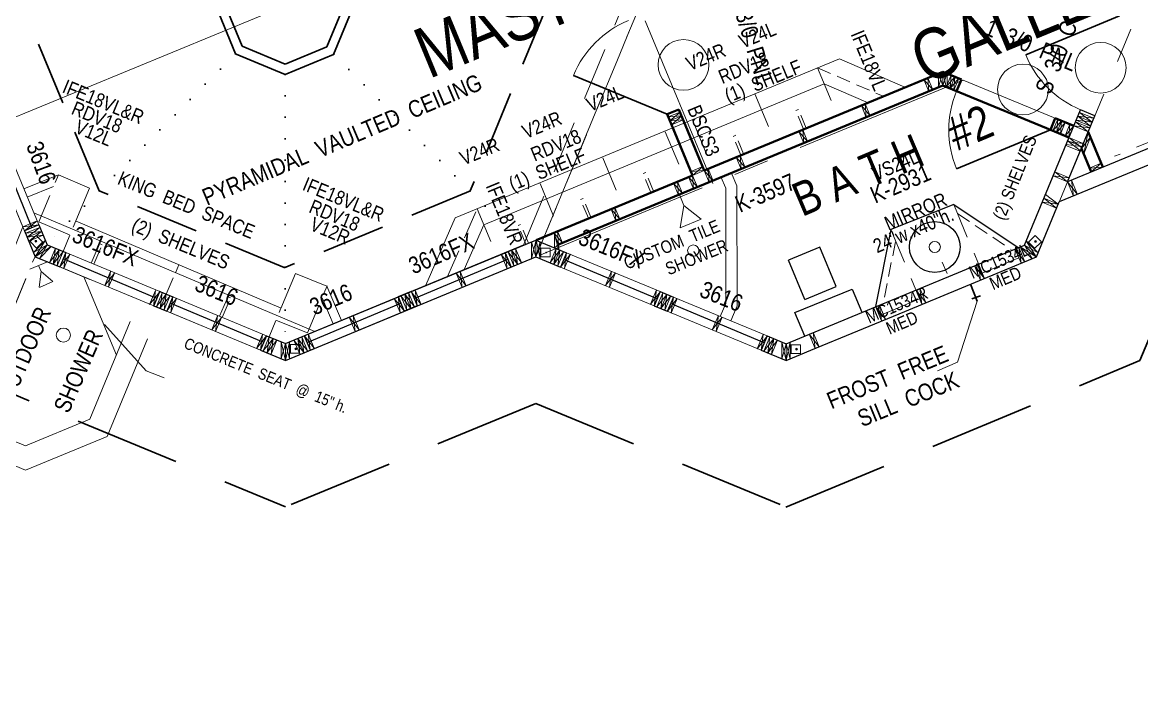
# Model space of a CAD drawing. Header units: inches. Extents: x 279 to 11006, y 233 to 7807.
# Drawn here: x 2194.5 to 2591.1, y 1669.1 to 1911.4 of the extents above; entities that cross this region are included whole.
import ezdxf

# ---------------------------------------------------------------- set-up
doc = ezdxf.new("R2010")
doc.units = ezdxf.units.IN
doc.header["$MEASUREMENT"] = 0
for name, pattern in [('ACAD_ISO07W100', [3, 0, -3]), ('CENTER', [2, 1.25, -0.25, 0.25, -0.25]), ('HIDDEN', [0.375, 0.25, -0.125])]:
    doc.linetypes.add(name, pattern=pattern)
for name, color, linetype, lineweight in [('BUILT-INS', 6, 'Continuous', 9), ('DOORS', 7, 'Continuous', 30), ('FOUNDATION', 7, 'HIDDEN', 20), ('GRID', 1, 'CENTER', 20), ('INT WALLS', 7, 'Continuous', 40), ('LAYOUT', 6, 'Continuous', 9), ('LITE COVE', 7, 'HIDDEN', 30), ('MILLWORK', 7, 'Continuous', 20), ('PLUMBING', 7, 'Continuous', 20), ('ROOF BEAMS', 3, 'HIDDEN', 30), ('ROOFLINE', 7, 'HIDDEN', 30), ('SKYLITES', 3, 'Continuous', 30), ('WALL FRAMING', 7, 'Continuous', 30), ('WINDOWS', 5, 'Continuous', 30)]:
    doc.layers.add(name, color=color, linetype=linetype, lineweight=lineweight)
for name, color, linetype in [('CABINETS', 30, 'HIDDEN'), ('CABTOPS', 30, 'Continuous'), ('LLPLUMBING', 102, 'Continuous'), ('LLTEXT', 7, 'Continuous'), ('MILLWORK TEXT', 7, 'Continuous'), ('TEXT', 250, 'Continuous'), ('WALLS', 5, 'Continuous')]:
    doc.layers.add(name, color=color, linetype=linetype)
doc.styles.add('ARCHENT', font='technical.ttf', dxfattribs={"height": 6})
doc.styles.add('ARCHENTLTD', font='technical.ttf', dxfattribs={"height": 0.1875})
doc.dimstyles.new('ARCHENTLTD', dxfattribs={"dimscale": 0.05, "dimtxt": 0.1875, "dimasz": 3, "dimexe": 9, "dimexo": 1, "dimgap": 2.5, "dimtad": 0, "dimdec": 1, "dimzin": 1, "dimdsep": 46, "dimlunit": 4, "dimtxsty": 'ARCHENTLTD', "dimblk": 'ARCHTICK', "dimcen": 6, "dimclrd": 256, "dimclre": 256, "dimclrt": 256, "dimaunit": 1, "dimadec": 0, "dimazin": 0, "dimtfac": 1, "dimtdec": 1, "dimtofl": 0, "dimtmove": 1, "dimatfit": 3, "dimldrblk": 'ARCHTICK', "dimfxl": 1, "dimfrac": 2, "dimtolj": 1, "dimtzin": 0, "dimlwd": 9, "dimlwe": 9, "dimarcsym": 0})

# ---------------------------------------------------------------- blocks, each defined once
blk = doc.blocks.new('_ArchTick')
at = {"color": 0, "linetype": 'ByBlock', "const_width": 0.15}
blk.add_lwpolyline([(-0.5, -0.5), (0.5, 0.5)], dxfattribs=at)

msp = doc.modelspace()

# ---------------------------------------------------------------- hatches: boundary and pattern name
at = {"layer": 'WALL FRAMING', "lineweight": 9, "ltscale": 150}
for points in [[(2198.98, 1833.8, 1), (2199.61, 1833.8, 1)], [(2553.16, 1833.74, 1), (2553.79, 1833.74, 1)], [(2379.8, 1829.82, 1), (2380.42, 1829.82, 1)], [(2379.8, 1829.82, 1), (2380.42, 1829.82, 1)], [(2291.07, 1795.62, 1), (2291.69, 1795.62, 1)], [(2468.51, 1795.54, 1), (2469.14, 1795.54, 1)]]:
    msp.add_hatch(color=256, dxfattribs=at).paths.add_polyline_path(points)

# ---------------------------------------------------------------- linework, layer by layer
at = {"layer": 'BUILT-INS', "ltscale": 0.75}
for p, q in [((2347.89, 1842.04), (2484.07, 1898.46)), ((2358.03, 1839.62), (2478.61, 1889.58))]:
    msp.add_line(p, q, dxfattribs=at)
at = {"layer": 'BUILT-INS'}
for p, q in [((2484.07, 1898.46), (2507.23, 1888.42)), ((2478.61, 1889.58), (2494.19, 1882.82))]:
    msp.add_line(p, q, dxfattribs=at)
at = {"layer": 'BUILT-INS', "linetype": 'HIDDEN', "lineweight": 9, "ltscale": 50}
for p, q in [((2476.26, 1895.24), (2483.16, 1878.61)), ((2454.09, 1886.04), (2460.99, 1869.42)), ((2431.92, 1876.85), (2438.82, 1860.22)), ((2422.29, 1872.62), (2429.18, 1855.99)), ((2400.12, 1863.42), (2407.02, 1846.79)), ((2205.5, 1853.15), (2196.24, 1849.42)), ((2377.95, 1854.23), (2384.85, 1837.6)), ((2355.68, 1845.27), (2362.68, 1828.4)), ((2300.67, 1813.71), (2304.58, 1804.5))]:
    msp.add_line(p, q, dxfattribs=at)
at = {"layer": 'BUILT-INS', "color": 6, "linetype": 'HIDDEN', "lineweight": 9, "ltscale": 20}
for p, q in [((2476.26, 1895.24), (2499.49, 1885.23)), ((2471.28, 1873.54), (2468.53, 1880.18)), ((2472.2, 1873.93), (2469.45, 1880.56)), ((2449.09, 1864.35), (2446.35, 1870.99)), ((2450.02, 1864.73), (2447.27, 1871.37)), ((2417.22, 1851.12), (2414.48, 1857.76)), ((2418.15, 1851.5), (2415.4, 1858.14)), ((2395.04, 1841.93), (2392.29, 1848.57)), ((2395.96, 1842.31), (2393.22, 1848.95)), ((2372.87, 1832.73), (2370.13, 1839.36)), ((2373.8, 1833.11), (2371.05, 1839.75))]:
    msp.add_line(p, q, dxfattribs=at)
at = {"layer": 'BUILT-INS', "color": 6, "linetype": 'Continuous', "lineweight": 9, "ltscale": 5}
for p, q in [((2469.45, 1880.56), (2468.53, 1880.18)), ((2447.27, 1871.37), (2446.35, 1870.99)), ((2415.4, 1858.14), (2414.48, 1857.76)), ((2393.22, 1848.95), (2392.29, 1848.57)), ((2371.05, 1839.75), (2370.13, 1839.36))]:
    msp.add_line(p, q, dxfattribs=at)
at = {"layer": 'BUILT-INS', "linetype": 'Continuous', "lineweight": 9, "ltscale": 0.75}
for p, q in [((2207.24, 1857.36), (2195, 1852.42)), ((2218.29, 1852.67), (2207.24, 1857.36)), ((2213.54, 1840.9), (2286.14, 1810.01)), ((2291.28, 1822.41), (2302.41, 1817.92)), ((2302.41, 1817.92), (2307.58, 1805.74))]:
    msp.add_line(p, q, dxfattribs=at)
at = {"layer": 'BUILT-INS', "linetype": 'HIDDEN', "lineweight": 9, "ltscale": 40}
for p, q in [((2200.35, 1840.73), (2207.24, 1857.36)), ((2345.13, 1821.28), (2355.68, 1845.27)), ((2295.55, 1801.36), (2302.44, 1817.99))]:
    msp.add_line(p, q, dxfattribs=at)
at = {"layer": 'BUILT-INS', "linetype": 'Continuous', "lineweight": 9, "ltscale": 25}
for p, q in [((2213.46, 1841.06), (2218.29, 1852.67)), ((2286.08, 1810), (2291.28, 1822.41))]:
    msp.add_line(p, q, dxfattribs=at)
at = {"layer": 'BUILT-INS', "linetype": 'Continuous', "lineweight": 9, "ltscale": 5}
for p, q in [((2298.08, 1801.81), (2198.56, 1843.81)), ((2337.41, 1818.21), (2347.89, 1842.04))]:
    msp.add_line(p, q, dxfattribs=at)
at = {"layer": 'BUILT-INS', "linetype": 'HIDDEN', "lineweight": 20, "ltscale": 50}
for p, q in [((2211.25, 1836.1), (2200.35, 1840.73)), ((2284.54, 1805.73), (2295.52, 1801.29))]:
    msp.add_line(p, q, dxfattribs=at)
at = {"layer": 'BUILT-INS', "linetype": 'HIDDEN', "lineweight": 9, "ltscale": 25}
for p, q in [((2208.96, 1830.16), (2213.46, 1841.06)), ((2218.9, 1826.04), (2221.82, 1832.94)), ((2219.82, 1825.65), (2222.74, 1832.55)), ((2222.74, 1832.55), (2221.82, 1832.94)), ((2245.47, 1815.02), (2248.7, 1822.65)), ((2264.4, 1807.17), (2267.32, 1814.08)), ((2265.32, 1806.78), (2268.24, 1813.69)), ((2268.24, 1813.69), (2267.32, 1814.08)), ((2281.95, 1799.9), (2286.11, 1810.12))]:
    msp.add_line(p, q, dxfattribs=at)
at = {"layer": 'BUILT-INS', "linetype": 'Continuous', "lineweight": 9, "ltscale": 40}
msp.add_line((2351.04, 1823.73), (2358.03, 1839.62), dxfattribs=at)
at = {"layer": 'BUILT-INS', "lineweight": 9, "ltscale": 50}
msp.add_line((2248.7, 1822.65), (2249.89, 1825.44), dxfattribs=at)
at = {"layer": 'CABINETS', "lineweight": 9, "ltscale": 50}
for p, q in [((2524.54, 1846.85), (2533.27, 1825.73)), ((2502.26, 1837.94), (2511.09, 1816.56))]:
    msp.add_line(p, q, dxfattribs=at)
at = {"layer": 'CABTOPS', "color": 7, "linetype": 'HIDDEN', "lineweight": 20, "ltscale": 20}
for p, q in [((2525.91, 1843.54), (2544.9, 1830.83)), ((2503.86, 1833.57), (2499.49, 1811.61))]:
    msp.add_line(p, q, dxfattribs=at)
at = {"layer": 'DOORS', "ltscale": 75}
for p, q in [((2550.01, 1899.93), (2583.27, 1913.69)), ((2422.98, 1878.81), (2389.73, 1892.62)), ((2525.53, 1859.47), (2558.77, 1873.29))]:
    msp.add_line(p, q, dxfattribs=at)
at = {"layer": 'DOORS', "color": 7, "linetype": 'Continuous', "lineweight": 20, "ltscale": 7.5}
for centre in [(2428.76, 1896.33), (2576.56, 1895.3), (2549.03, 1887.59), (2549.03, 1887.59)]:
    msp.add_circle(centre, 9, dxfattribs=at)
at = {"layer": 'DOORS', "lineweight": 9, "ltscale": 75}
for centre, radius, start, end in [((2422.98, 1878.81), 35.99, 112.4762, 157.4533), ((2583.26, 1913.68), 35.99, 202.4703, 247.446), ((2558.77, 1873.29), 36, 157.5693, 202.5693)]:
    msp.add_arc(centre, radius, start, end, dxfattribs=at)
at = {"layer": 'FOUNDATION', "linetype": 'HIDDEN', "lineweight": 20, "ltscale": 50}
msp.add_line((2722.05, 1922.09), (2581.49, 1863.91), dxfattribs=at)
at = {"layer": 'FOUNDATION', "ltscale": 50}
for p, q in [((2156.1, 1745.84), (2194.66, 1838.86)), ((2162.22, 1739.72), (2198.98, 1828.4))]:
    msp.add_line(p, q, dxfattribs=at)
at = {"layer": 'FOUNDATION', "ltscale": 150}
for p, q in [((2197.12, 1823.92), (2203.39, 1826.51)), ((2218.36, 1770.69), (2235.94, 1813.09)), ((2224.49, 1764.57), (2243.33, 1810.02)), ((2174.74, 1769.91), (2195.59, 1761.27)), ((2195.59, 1761.27), (2218.36, 1770.69)), ((2171.67, 1762.52), (2195.58, 1752.61)), ((2195.58, 1752.61), (2224.49, 1764.57))]:
    msp.add_line(p, q, dxfattribs=at)
at = {"layer": 'FOUNDATION', "lineweight": 20, "ltscale": 150}
msp.add_line((2216.32, 1821.15), (2227.79, 1793.43), dxfattribs=at)
at = {"layer": 'GRID', "ltscale": 50}
for p, q in [((2199.02, 1828.32), (2162.3, 1917.02)), ((2376.41, 1828.27), (2413.16, 1916.94)), ((2439.12, 1854.23), (2413.16, 1916.94)), ((2553.78, 1828.21), (2590.55, 1916.9)), ((2715.55, 1917.27), (2564.84, 1854.89)), ((2527.82, 1890.93), (2376.41, 1828.27)), ((2572.16, 1872.55), (2527.82, 1890.93)), ((2572.16, 1872.55), (2527.82, 1890.93)), ((2162.26, 1739.64), (2199.02, 1828.32)), ((2287.7, 1791.56), (2199.02, 1828.32)), ((2376.41, 1828.27), (2287.7, 1791.56))]:
    msp.add_line(p, q, dxfattribs=at)
at = {"layer": 'INT WALLS', "ltscale": 75}
for p, q in [((2520.66, 1893.89), (2436.11, 1858.86)), ((2520.66, 1893.89), (2527.21, 1891.18)), ((2520.66, 1893.89), (2527.21, 1891.18)), ((2520.66, 1889.02), (2384.51, 1832.61)), ((2520.66, 1889.02), (2565.4, 1870.6)), ((2520.66, 1889.02), (2525.5, 1887.02)), ((2527.21, 1891.18), (2525.5, 1887.02)), ((2527.21, 1891.18), (2525.5, 1887.02)), ((2436.11, 1858.86), (2427.15, 1880.52)), ((2560.49, 1877.45), (2558.77, 1873.29)), ((2560.49, 1877.45), (2558.77, 1873.29)), ((2560.49, 1877.45), (2567.11, 1874.72)), ((2560.49, 1877.45), (2567.11, 1874.72)), ((2431.96, 1857.14), (2424.71, 1874.64)), ((2558.77, 1873.29), (2565.33, 1870.58)), ((2558.77, 1873.29), (2565.33, 1870.58)), ((2431.95, 1857.14), (2376.53, 1834.18))]:
    msp.add_line(p, q, dxfattribs=at)
at = {"layer": 'INT WALLS', "color": 7, "lineweight": 20, "ltscale": 50}
for p, q in [((2515.7, 1886.91), (2513.96, 1891.11)), ((2517.08, 1887.47), (2515.34, 1891.68)), ((2493.52, 1877.73), (2491.78, 1881.93)), ((2494.91, 1878.29), (2493.17, 1882.5)), ((2471.35, 1868.55), (2469.61, 1872.75)), ((2472.73, 1869.11), (2470.99, 1873.32)), ((2450.56, 1859.94), (2448.82, 1864.14)), ((2449.17, 1859.37), (2447.43, 1863.58)), ((2432.3, 1852.39), (2430.56, 1856.6)), ((2433.68, 1852.96), (2431.94, 1857.16)), ((2437.86, 1854.68), (2436.12, 1858.89)), ((2439.24, 1855.25), (2437.5, 1859.45)), ((2426.99, 1850.19), (2425.25, 1854.4)), ((2428.38, 1850.76), (2426.64, 1854.96)), ((2404.82, 1841.02), (2403.08, 1845.22)), ((2406.2, 1841.58), (2404.46, 1845.79)), ((2384.52, 1832.61), (2382.78, 1836.82)), ((2385.9, 1833.18), (2384.16, 1837.38))]:
    msp.add_line(p, q, dxfattribs=at)
at = {"layer": 'INT WALLS', "ltscale": 50}
for p, q in [((2427.15, 1880.52), (2422.99, 1878.8)), ((2431.95, 1857.14), (2422.99, 1878.8)), ((2577.37, 1860.08), (2572.19, 1872.61)), ((2573.21, 1858.36), (2569.75, 1866.73))]:
    msp.add_line(p, q, dxfattribs=at)
at = {"layer": 'INT WALLS', "lineweight": 20, "ltscale": 50}
for p, q in [((2427.53, 1879.6), (2423.37, 1877.88)), ((2428.11, 1878.21), (2423.95, 1876.49)), ((2428.68, 1876.82), (2424.52, 1875.11)), ((2435.55, 1860.25), (2431.39, 1858.53)), ((2576.8, 1861.46), (2572.64, 1859.74)), ((2436.13, 1858.87), (2431.97, 1857.15))]:
    msp.add_line(p, q, dxfattribs=at)
at = {"layer": 'LAYOUT', "color": 6, "linetype": 'CENTER', "lineweight": 5, "ltscale": 250}
msp.add_line((1687.08, 1669.14), (2848.72, 2149.2), dxfattribs=at)
at = {"layer": 'LITE COVE', "ltscale": 90}
for p, q in [((2221.74, 1851.68), (2194.53, 1917.42)), ((2380.44, 1917.36), (2353.22, 1851.71)), ((2287.24, 1824.54), (2221.75, 1851.69)), ((2353.25, 1851.68), (2287.24, 1824.35))]:
    msp.add_line(p, q, dxfattribs=at)
at = {"layer": 'LITE COVE', "color": 7, "linetype": 'ACAD_ISO07W100', "lineweight": 30, "ltscale": 2.5}
for p, q in [((2270, 1900.25), (2203.12, 1832.8)), ((2304.82, 1900.07), (2372.25, 1832.51)), ((2287.59, 1892.95), (2287.65, 1797.53))]:
    msp.add_line(p, q, dxfattribs=at)
at = {"layer": 'LLPLUMBING', "color": 5, "linetype": 'Continuous', "lineweight": 30, "ltscale": 25}
for p, q in [((2530.46, 1818.56), (2532.8, 1812.54)), ((2530.89, 1813.37), (2534.05, 1814.42))]:
    msp.add_line(p, q, dxfattribs=at)
at = {"layer": 'MILLWORK', "color": 7, "linetype": 'Continuous', "lineweight": -3, "ltscale": 5}
msp.add_line((2524.54, 1846.85), (2502.26, 1837.94), dxfattribs=at)
at = {"layer": 'MILLWORK', "color": 7, "lineweight": -3, "ltscale": 10}
for p, q in [((2524.54, 1846.85), (2547.39, 1831.57)), ((2502.26, 1837.94), (2496.83, 1810.67))]:
    msp.add_line(p, q, dxfattribs=at)
at = {"layer": 'MILLWORK', "lineweight": 9, "ltscale": 50}
for p, q in [((2546.21, 1831.09), (2547.55, 1827.86)), ((2533.28, 1825.72), (2534.61, 1822.49)), ((2534.61, 1822.5), (2547.55, 1827.86)), ((2511.09, 1816.56), (2512.43, 1813.33)), ((2499.5, 1807.97), (2512.43, 1813.33)), ((2498.16, 1811.21), (2499.5, 1807.97))]:
    msp.add_line(p, q, dxfattribs=at)
at = {"layer": 'PLUMBING', "color": 7, "linetype": 'Continuous', "lineweight": 9}
for p, q in [((2443.7, 1852.59), (2442, 1856.69)), ((2447.7, 1853.39), (2445.7, 1858.22)), ((2443.74, 1811.75), (2443.7, 1852.59)), ((2447.74, 1810.94), (2447.7, 1853.39)), ((2443.74, 1811.75), (2441.78, 1807.1)), ((2447.74, 1810.94), (2445.47, 1805.57))]:
    msp.add_line(p, q, dxfattribs=at)
at = {"layer": 'PLUMBING', "lineweight": 9, "ltscale": 90}
msp.add_line((2428.92, 1846.46), (2427.22, 1850.56), dxfattribs=at)
at = {"layer": 'PLUMBING', "color": 7, "linetype": 'Continuous', "lineweight": 9, "ltscale": 10}
for p, q in [((2428.92, 1846.46), (2427.6, 1838.58)), ((2435.07, 1841.59), (2428.92, 1846.46)), ((2427.6, 1838.58), (2435.07, 1841.59))]:
    msp.add_line(p, q, dxfattribs=at)
at = {"layer": 'PLUMBING', "linetype": 'Continuous', "lineweight": 30, "ltscale": 90}
msp.add_line((2384.51, 1830.87), (2384.51, 1832.61), dxfattribs=at)
msp.add_line((2384.51, 1830.87), (2384.51, 1832.61), dxfattribs=at)
at = {"layer": 'PLUMBING', "color": 5, "linetype": 'Continuous', "lineweight": -3, "ltscale": 1.5}
for p, q in [((2477.01, 1831.68), (2465.93, 1827.06)), ((2482.84, 1817.72), (2477.01, 1831.68)), ((2471.74, 1813.16), (2465.93, 1827.06)), ((2468.25, 1808.49), (2488.56, 1816.83)), ((2471.74, 1813.16), (2482.84, 1817.72)), ((2488.56, 1816.83), (2492, 1808.6)), ((2471.69, 1800.18), (2468.25, 1808.49))]:
    msp.add_line(p, q, dxfattribs=at)
at = {"layer": 'PLUMBING', "lineweight": 20, "ltscale": 50}
msp.add_line((2200.26, 1825.21), (2201.17, 1823.05), dxfattribs=at)
at = {"layer": 'PLUMBING', "color": 7, "linetype": 'Continuous', "lineweight": 9, "ltscale": 7.5}
msp.add_line((2522.13, 1822.34), (2520.42, 1826.32), dxfattribs=at)
at = {"layer": 'PLUMBING', "ltscale": 75}
for p, q in [((2200.49, 1817.48), (2201.17, 1823.05)), ((2201.17, 1823.05), (2205.31, 1819.57)), ((2205.31, 1819.57), (2200.57, 1817.36))]:
    msp.add_line(p, q, dxfattribs=at)
at = {"layer": 'PLUMBING', "color": 5, "linetype": 'Continuous', "lineweight": -3, "ltscale": 1.5}
msp.add_circle((2517.79, 1831.77, -178358.1), 9, dxfattribs=at)
at = {"layer": 'PLUMBING', "color": 7, "linetype": 'Continuous', "lineweight": 9, "ltscale": 10}
msp.add_circle((2432.2, 1830.5), 1.98, dxfattribs=at)
at = {"layer": 'PLUMBING', "color": 5, "linetype": 'Continuous', "lineweight": 9, "ltscale": 10}
msp.add_circle((2517.79, 1831.77, -178358.1), 1.98, dxfattribs=at)
at = {"layer": 'PLUMBING', "lineweight": 20, "ltscale": 50}
msp.add_circle((2209.02, 1800.5), 2.5, dxfattribs=at)
at = {"layer": 'ROOF BEAMS', "ltscale": 75}
for p, q in [((2272.39, 1902.92), (2266.4, 1917.49)), ((2308.48, 1917.46), (2302.37, 1902.73)), ((2287.6, 1896.61), (2272.39, 1902.92)), ((2302.37, 1902.73), (2287.6, 1896.61))]:
    msp.add_line(p, q, dxfattribs=at)
at = {"layer": 'ROOF BEAMS', "lineweight": 20, "ltscale": 75}
for p, q in [((2372.12, 1832.45), (2407.17, 1917.03)), ((2376.41, 1828.27), (2413.16, 1916.94))]:
    msp.add_line(p, q, dxfattribs=at)
at = {"layer": 'ROOFLINE', "linetype": 'HIDDEN', "ltscale": 150}
for p, q in [((2590.5, 1791.46), (2611.79, 1842.8)), ((2162.27, 1791.59), (2287.69, 1739.6)), ((2465.07, 1739.56), (2590.5, 1791.46)), ((2376.39, 1776.32), (2287.69, 1739.6)), ((2376.39, 1776.31), (2287.69, 1739.6)), ((2376.39, 1776.32), (2465.07, 1739.56))]:
    msp.add_line(p, q, dxfattribs=at)
at = {"layer": 'SKYLITES', "linetype": 'HIDDEN', "ltscale": 75}
for p, q in [((2270, 1900.25), (2263.01, 1917.23)), ((2311.87, 1917.19), (2304.76, 1900.06)), ((2287.59, 1892.95), (2270, 1900.25)), ((2304.76, 1900.06), (2287.59, 1892.95))]:
    msp.add_line(p, q, dxfattribs=at)
at = {"layer": 'WALL FRAMING', "linetype": 'Continuous', "lineweight": 9, "ltscale": 40}
for p, q in [((2519.16, 1888.4), (2520.66, 1893.89)), ((2519.16, 1888.4), (2520.66, 1893.89)), ((2520.66, 1889.02), (2519.16, 1893.27)), ((2520.66, 1889.02), (2519.16, 1893.27)), ((2520.66, 1893.89), (2521.87, 1888.53)), ((2520.66, 1893.89), (2521.87, 1888.53)), ((2522.16, 1893.27), (2520.66, 1889.02)), ((2522.16, 1893.27), (2520.66, 1889.02))]:
    msp.add_line(p, q, dxfattribs=at)
at = {"layer": 'WALL FRAMING', "linetype": 'Continuous', "lineweight": 20, "ltscale": 40}
for p, q in [((2519.16, 1888.4), (2519.16, 1893.27)), ((2519.16, 1888.4), (2519.16, 1893.27)), ((2520.66, 1889.02), (2520.66, 1893.89)), ((2520.66, 1889.02), (2520.66, 1893.89)), ((2522.16, 1889.23), (2522.16, 1893.27)), ((2522.16, 1889.23), (2522.16, 1893.27)), ((2570.56, 1864.77), (2572.16, 1872.55)), ((2570.56, 1864.77), (2572.16, 1872.54))]:
    msp.add_line(p, q, dxfattribs=at)
at = {"layer": 'WALL FRAMING', "linetype": 'HIDDEN', "lineweight": 9, "ltscale": 40}
for p, q in [((2520.66, 1889.02), (2520.66, 1893.89)), ((2520.66, 1889.02), (2520.66, 1893.89)), ((2520.66, 1889.02), (2520.66, 1893.89)), ((2520.66, 1889.02), (2520.66, 1893.89)), ((2573, 1870.66), (2569.75, 1866.74)), ((2573, 1870.65), (2569.75, 1866.73))]:
    msp.add_line(p, q, dxfattribs=at)
at = {"layer": 'WALL FRAMING', "lineweight": 20, "ltscale": 75}
for p, q in [((2523.59, 1892.68), (2521.87, 1888.53)), ((2523.59, 1892.68), (2521.87, 1888.53)), ((2524.94, 1892.12), (2523.22, 1887.97)), ((2524.94, 1892.12), (2523.22, 1887.97)), ((2526.27, 1891.51), (2524.55, 1887.36)), ((2526.27, 1891.51), (2524.55, 1887.36)), ((2561.36, 1877.09), (2559.64, 1872.94)), ((2561.36, 1877.09), (2559.64, 1872.94)), ((2562.71, 1876.53), (2560.99, 1872.38)), ((2562.71, 1876.53), (2560.99, 1872.38)), ((2564.04, 1875.92), (2562.32, 1871.77)), ((2564.04, 1875.92), (2562.32, 1871.77)), ((2565.7, 1875.3), (2563.98, 1871.14)), ((2565.7, 1875.3), (2563.98, 1871.14)), ((2570.56, 1864.77), (2573, 1870.66)), ((2570.56, 1864.77), (2573, 1870.65)), ((2200.69, 1838.68), (2195.61, 1836.61)), ((2201.26, 1837.29), (2196.17, 1835.22)), ((2201.83, 1835.9), (2196.74, 1833.83)), ((2206.2, 1831.3), (2204.07, 1826.23)), ((2207.58, 1830.72), (2205.45, 1825.65)), ((2208.96, 1830.13), (2206.83, 1825.07)), ((2366.46, 1830.11), (2368.59, 1825.04)), ((2367.84, 1830.69), (2369.97, 1825.62)), ((2369.22, 1831.27), (2371.35, 1826.2)), ((2383.59, 1831.27), (2381.46, 1826.2)), ((2383.59, 1831.27), (2381.46, 1826.2)), ((2384.98, 1830.68), (2382.84, 1825.62)), ((2384.98, 1830.68), (2382.84, 1825.62)), ((2386.36, 1830.1), (2384.22, 1825.03)), ((2386.36, 1830.1), (2384.22, 1825.03)), ((2244.11, 1815.68), (2241.97, 1810.61)), ((2245.47, 1815.02), (2243.33, 1810.02)), ((2246.88, 1814.54), (2244.74, 1809.44)), ((2421.46, 1815.55), (2419.33, 1810.48)), ((2420.75, 1809.89), (2422.86, 1814.97)), ((2424.24, 1814.41), (2422.09, 1809.31)), ((2281.95, 1799.89), (2279.85, 1794.91)), ((2283.33, 1799.31), (2281.23, 1794.32)), ((2284.71, 1798.73), (2282.61, 1793.74)), ((2290.7, 1798.73), (2292.8, 1793.74)), ((2292.08, 1799.31), (2294.18, 1794.32)), ((2293.46, 1799.89), (2295.56, 1794.9)), ((2459.36, 1799.9), (2457.2, 1794.78)), ((2460.74, 1799.31), (2458.58, 1794.19)), ((2462.12, 1798.73), (2459.97, 1793.61))]:
    msp.add_line(p, q, dxfattribs=at)
at = {"layer": 'WALL FRAMING', "linetype": 'Continuous', "lineweight": 9, "ltscale": 150}
for p, q in [((2524.94, 1892.12), (2521.87, 1888.53)), ((2524.94, 1892.12), (2521.87, 1888.53)), ((2523.22, 1887.97), (2523.58, 1892.69)), ((2523.22, 1887.97), (2523.58, 1892.69)), ((2524.57, 1887.41), (2524.93, 1892.13)), ((2524.57, 1887.41), (2524.93, 1892.13)), ((2526.29, 1891.56), (2523.22, 1887.97)), ((2526.29, 1891.56), (2523.22, 1887.97)), ((2562.71, 1876.53), (2559.64, 1872.94)), ((2562.71, 1876.53), (2559.64, 1872.94)), ((2560.99, 1872.38), (2561.35, 1877.1)), ((2560.99, 1872.38), (2561.35, 1877.1)), ((2564.06, 1875.97), (2560.99, 1872.38)), ((2564.06, 1875.97), (2560.99, 1872.38)), ((2562.34, 1871.82), (2562.7, 1876.54)), ((2562.34, 1871.82), (2562.7, 1876.54)), ((2567.05, 1874.74), (2563.98, 1871.14)), ((2567.05, 1874.74), (2563.98, 1871.14)), ((2565.33, 1870.58), (2565.69, 1875.3)), ((2565.33, 1870.58), (2565.69, 1875.3)), ((2200.3, 1839.6), (2194.65, 1838.92)), ((2201.26, 1837.29), (2195.61, 1836.61)), ((2196.74, 1833.83), (2201.26, 1837.29)), ((2201.83, 1835.9), (2196.17, 1835.22)), ((2203.23, 1832.53), (2198.4, 1829.82)), ((2199.02, 1828.32), (2202.61, 1834.03)), ((2200.52, 1827.7), (2203.23, 1832.53)), ((2376.53, 1834.18), (2374.91, 1827.65)), ((2374.91, 1833.61), (2376.41, 1828.27)), ((2376.41, 1828.27), (2377.91, 1833.61)), ((2376.41, 1828.27), (2377.91, 1833.61)), ((2377.91, 1827.65), (2376.53, 1834.18)), ((2377.91, 1827.65), (2376.53, 1834.18)), ((2549.57, 1832.43), (2554.4, 1829.72)), ((2552.31, 1827.63), (2549.6, 1832.46)), ((2553.77, 1828.22), (2550.19, 1833.93)), ((2204.73, 1831.91), (2199.02, 1828.32)), ((2207.58, 1830.72), (2204.07, 1826.23)), ((2205.45, 1825.66), (2206.2, 1831.3)), ((2208.96, 1830.13), (2205.45, 1825.66)), ((2206.84, 1825.08), (2207.58, 1830.72)), ((2211.26, 1829.15), (2207.78, 1824.75)), ((2209.16, 1824.16), (2209.88, 1829.73)), ((2364.15, 1829.14), (2367.66, 1824.66)), ((2365.53, 1829.73), (2366.28, 1824.07)), ((2369.97, 1825.62), (2366.46, 1830.11)), ((2368.59, 1825.04), (2367.84, 1830.68)), ((2367.84, 1830.68), (2371.35, 1826.2)), ((2369.22, 1831.27), (2369.97, 1825.62)), ((2384.97, 1830.68), (2381.46, 1826.2)), ((2384.97, 1830.68), (2381.46, 1826.2)), ((2382.84, 1825.62), (2383.59, 1831.27)), ((2382.84, 1825.62), (2383.59, 1831.27)), ((2386.36, 1830.1), (2382.84, 1825.62)), ((2386.36, 1830.1), (2382.84, 1825.62)), ((2384.22, 1825.03), (2384.97, 1830.68)), ((2384.22, 1825.03), (2384.97, 1830.68)), ((2388.69, 1829.19), (2385.15, 1824.66)), ((2388.69, 1829.19), (2385.15, 1824.66)), ((2387.3, 1829.77), (2386.54, 1824.09)), ((2549.74, 1826.55), (2546.23, 1831.04)), ((2547.61, 1831.62), (2548.36, 1825.97)), ((2548.07, 1831.81), (2553.77, 1828.22)), ((2535.42, 1820.63), (2531.91, 1825.12)), ((2533.29, 1825.7), (2534.03, 1820.05)), ((2227.16, 1822.45), (2223.68, 1818.05)), ((2225.06, 1817.47), (2225.78, 1823.04)), ((2348.23, 1822.49), (2351.75, 1818.01)), ((2349.61, 1823.08), (2350.36, 1817.43)), ((2404.65, 1822.64), (2401.12, 1818.12)), ((2403.27, 1823.23), (2402.5, 1817.55)), ((2333.66, 1816.48), (2334.41, 1810.82)), ((2419.17, 1816.55), (2418.41, 1810.87)), ((2514.61, 1812.08), (2511.09, 1816.56)), ((2512.48, 1817.15), (2513.22, 1811.5)), ((2243.06, 1815.76), (2239.58, 1811.36)), ((2240.96, 1810.77), (2241.68, 1816.34)), ((2245.46, 1815.02), (2241.97, 1810.61)), ((2243.33, 1810.02), (2244.07, 1815.6)), ((2246.85, 1814.45), (2243.33, 1810.02)), ((2244.74, 1809.44), (2245.46, 1815.02)), ((2249.16, 1813.5), (2245.68, 1809.1)), ((2247.06, 1808.51), (2247.78, 1814.08)), ((2326.23, 1813.55), (2329.74, 1809.07)), ((2327.61, 1814.14), (2328.36, 1808.48)), ((2332.09, 1809.93), (2328.58, 1814.42)), ((2333.47, 1810.51), (2329.96, 1815)), ((2329.96, 1815), (2330.71, 1809.36)), ((2331.34, 1815.58), (2332.09, 1809.93)), ((2332.28, 1815.89), (2335.79, 1811.41)), ((2420.55, 1815.96), (2417.02, 1811.44)), ((2422.86, 1814.97), (2419.33, 1810.48)), ((2420.71, 1809.91), (2421.46, 1815.55)), ((2424.24, 1814.41), (2420.71, 1809.91)), ((2422.1, 1809.33), (2422.86, 1814.97)), ((2426.56, 1813.47), (2423.03, 1808.95)), ((2425.18, 1814.06), (2424.41, 1808.38)), ((2500.36, 1806.11), (2496.84, 1810.6)), ((2498.22, 1811.18), (2498.97, 1805.54)), ((2265.06, 1806.8), (2261.57, 1802.4)), ((2262.96, 1801.82), (2263.68, 1807.39)), ((2310.33, 1806.86), (2313.84, 1802.38)), ((2311.71, 1807.45), (2312.46, 1801.8)), ((2442.49, 1806.87), (2438.96, 1802.34)), ((2441.11, 1807.45), (2440.35, 1801.77)), ((2278.89, 1795.21), (2279.61, 1800.78)), ((2295.73, 1800.94), (2296.48, 1795.29)), ((2457.01, 1800.76), (2456.24, 1795.08)), ((2476.85, 1796.38), (2473.33, 1800.87)), ((2474.72, 1801.45), (2475.46, 1795.81)), ((2280.99, 1800.2), (2277.51, 1795.79)), ((2283.33, 1799.31), (2279.85, 1794.91)), ((2281.23, 1794.32), (2281.95, 1799.89)), ((2284.71, 1798.73), (2281.23, 1794.32)), ((2282.61, 1793.74), (2283.33, 1799.31)), ((2287.7, 1791.56), (2286.2, 1798.14)), ((2286.2, 1792.18), (2287.7, 1797.51)), ((2289.2, 1798.13), (2287.7, 1791.56)), ((2287.7, 1797.51), (2289.2, 1792.18)), ((2294.18, 1794.32), (2290.7, 1798.73)), ((2295.56, 1794.9), (2292.08, 1799.31)), ((2292.08, 1799.31), (2292.8, 1793.74)), ((2293.46, 1799.89), (2294.18, 1794.32)), ((2294.36, 1800.35), (2297.87, 1795.87)), ((2458.39, 1800.17), (2454.86, 1795.65)), ((2457.2, 1794.78), (2460.74, 1799.31)), ((2458.59, 1794.21), (2459.34, 1799.85)), ((2462.12, 1798.73), (2458.59, 1794.21)), ((2460.74, 1799.31), (2459.98, 1793.63)), ((2465.09, 1791.51), (2463.59, 1798.09)), ((2465.09, 1797.47), (2463.59, 1792.13)), ((2466.59, 1798.09), (2465.09, 1791.51)), ((2466.59, 1792.13), (2465.09, 1797.47))]:
    msp.add_line(p, q, dxfattribs=at)
at = {"layer": 'WALL FRAMING', "lineweight": 9, "ltscale": 150}
for p, q in [((2513.96, 1891.1), (2517.08, 1887.47)), ((2515.7, 1886.9), (2515.34, 1891.68)), ((2491.78, 1881.92), (2494.91, 1878.29)), ((2493.52, 1877.72), (2493.17, 1882.5)), ((2428.11, 1878.21), (2423.37, 1877.88)), ((2423.95, 1876.49), (2427.53, 1879.6)), ((2428.68, 1876.82), (2423.95, 1876.49)), ((2424.52, 1875.11), (2428.11, 1878.21)), ((2567.69, 1876.11), (2572.19, 1872.62)), ((2573.6, 1876.01), (2567.94, 1876.73)), ((2568.52, 1878.11), (2569.09, 1879.5)), ((2568.52, 1878.12), (2573.02, 1874.62)), ((2574.17, 1877.39), (2568.52, 1878.11)), ((2569.09, 1879.5), (2573.59, 1876.01)), ((2469.61, 1872.75), (2472.73, 1869.11)), ((2471.35, 1868.54), (2470.99, 1873.32)), ((2572.77, 1874), (2567.11, 1874.73)), ((2569.83, 1867.38), (2564.18, 1868.1)), ((2564.75, 1869.49), (2569.25, 1866)), ((2570.41, 1868.47), (2564.75, 1869.2)), ((2565.33, 1870.58), (2569.83, 1867.09)), ((2449.17, 1859.36), (2448.82, 1864.14)), ((2431.97, 1857.15), (2435.55, 1860.25)), ((2447.43, 1863.57), (2450.56, 1859.94)), ((2577.37, 1860.08), (2572.64, 1859.74)), ((2573.21, 1858.36), (2576.8, 1861.46)), ((2430.56, 1856.59), (2433.68, 1852.96)), ((2436.13, 1858.87), (2431.39, 1858.53)), ((2432.3, 1852.38), (2431.94, 1857.16)), ((2436.12, 1858.88), (2439.24, 1855.25)), ((2437.86, 1854.68), (2437.5, 1859.45)), ((2565.42, 1856.28), (2559.76, 1857)), ((2560.34, 1858.39), (2564.84, 1854.89)), ((2425.25, 1854.39), (2428.38, 1850.76)), ((2426.99, 1850.19), (2426.64, 1854.96)), ((2568.32, 1850.38), (2564.84, 1854.89)), ((2566.23, 1855.46), (2566.94, 1849.81)), ((2556.47, 1849.06), (2560.97, 1845.56)), ((2556.47, 1849.05), (2560.97, 1845.55)), ((2557.03, 1850.42), (2561.55, 1846.95)), ((2557.03, 1850.41), (2561.55, 1846.94)), ((2403.08, 1845.21), (2406.2, 1841.58)), ((2404.82, 1841.01), (2404.46, 1845.79)), ((2561.55, 1846.95), (2555.89, 1847.67)), ((2561.55, 1846.94), (2555.89, 1847.66)), ((2382.78, 1836.81), (2385.9, 1833.18)), ((2384.52, 1832.6), (2384.16, 1837.38)), ((2199.43, 1835.89), (2197.23, 1833.67)), ((2197.23, 1833.67), (2199.73, 1831.13)), ((2199.43, 1835.89), (2201.92, 1833.35)), ((2201.75, 1833.53), (2199.52, 1831.34)), ((2553.36, 1835.83), (2550.84, 1833.31)), ((2551.01, 1833.49), (2553.22, 1831.28)), ((2555.57, 1833.62), (2553.05, 1831.1)), ((2553.36, 1835.83), (2555.57, 1833.62)), ((2381.46, 1828.25), (2377.9, 1828.25)), ((2381.46, 1828.25), (2377.9, 1828.25)), ((2381.51, 1831.38), (2377.95, 1831.38)), ((2381.51, 1831.38), (2377.95, 1831.38)), ((2378.2, 1831.38), (2378.2, 1828.25)), ((2378.2, 1831.38), (2378.2, 1828.25)), ((2381.51, 1831.38), (2381.46, 1828.25)), ((2381.51, 1831.38), (2381.46, 1828.25)), ((2292.78, 1797.18), (2289.22, 1797.18)), ((2289.47, 1797.18), (2289.47, 1794.06)), ((2292.78, 1797.18), (2292.73, 1794.06)), ((2470.22, 1797.1), (2466.66, 1797.1)), ((2466.91, 1797.1), (2466.91, 1793.98)), ((2470.22, 1797.1), (2470.18, 1793.98)), ((2292.73, 1794.06), (2289.17, 1794.06)), ((2470.18, 1793.98), (2466.61, 1793.98))]:
    msp.add_line(p, q, dxfattribs=at)
at = {"layer": 'WALL FRAMING', "lineweight": 20, "ltscale": 50}
for p, q in [((2572.77, 1874), (2567.69, 1876.11)), ((2573.02, 1874.62), (2567.94, 1876.73)), ((2573.59, 1876.01), (2568.52, 1878.12)), ((2574.17, 1877.39), (2569.09, 1879.5)), ((2572.19, 1872.62), (2567.11, 1874.73)), ((2572.19, 1872.61), (2567.11, 1874.72)), ((2569.83, 1867.38), (2564.75, 1869.49)), ((2570.41, 1868.47), (2565.33, 1870.58)), ((2569.26, 1865.69), (2564.18, 1867.8)), ((2564.84, 1854.89), (2559.76, 1857)), ((2565.42, 1856.28), (2560.34, 1858.39)), ((2566.94, 1849.81), (2564.84, 1854.89)), ((2568.33, 1850.38), (2566.23, 1855.46)), ((2561.55, 1846.95), (2556.47, 1849.06)), ((2561.55, 1846.94), (2556.47, 1849.05)), ((2560.97, 1845.56), (2555.89, 1847.67)), ((2560.97, 1845.55), (2555.89, 1847.66))]:
    msp.add_line(p, q, dxfattribs=at)
at = {"layer": 'WALL FRAMING', "linetype": 'HIDDEN', "lineweight": 20, "ltscale": 25}
for p, q in [((2199.73, 1840.99), (2194.65, 1838.92)), ((2211.26, 1829.15), (2209.16, 1824.16)), ((2364.15, 1829.14), (2366.28, 1824.07)), ((2388.69, 1829.19), (2386.53, 1824.07)), ((2388.69, 1829.19), (2386.53, 1824.07)), ((2225.78, 1823.04), (2223.68, 1818.05)), ((2227.16, 1822.45), (2225.06, 1817.47)), ((2348.23, 1822.5), (2350.36, 1817.43)), ((2349.61, 1823.08), (2351.75, 1818.01)), ((2403.27, 1823.23), (2401.11, 1818.11)), ((2404.65, 1822.64), (2402.49, 1817.53)), ((2333.66, 1816.48), (2335.79, 1811.41)), ((2419.17, 1816.55), (2417.01, 1811.43)), ((2241.68, 1816.34), (2239.58, 1811.36)), ((2249.16, 1813.5), (2247.06, 1808.51)), ((2326.23, 1813.55), (2328.36, 1808.48)), ((2426.56, 1813.47), (2424.4, 1808.35)), ((2263.68, 1807.39), (2261.57, 1802.4)), ((2265.06, 1806.8), (2262.96, 1801.82)), ((2310.33, 1806.87), (2312.46, 1801.8)), ((2311.71, 1807.45), (2313.84, 1802.38)), ((2441.11, 1807.45), (2438.95, 1802.33)), ((2442.49, 1806.87), (2440.34, 1801.75)), ((2279.61, 1800.78), (2277.51, 1795.79)), ((2295.73, 1800.94), (2297.87, 1795.87)), ((2457.01, 1800.76), (2454.85, 1795.64))]:
    msp.add_line(p, q, dxfattribs=at)
at = {"layer": 'WALL FRAMING', "linetype": 'Continuous', "lineweight": 20, "ltscale": 150}
for p, q in [((2195.22, 1837.53), (2199.73, 1840.99)), ((2196.17, 1835.22), (2200.69, 1838.68))]:
    msp.add_line(p, q, dxfattribs=at)
at = {"layer": 'WALL FRAMING', "linetype": 'Continuous', "lineweight": 20, "ltscale": 90}
msp.add_line((2383.01, 1831.49), (2383.01, 1836.26), dxfattribs=at)
at = {"layer": 'WALL FRAMING', "lineweight": 9, "ltscale": 50}
for p, q in [((2384.51, 1830.87), (2383.01, 1836.26)), ((2384.51, 1830.87), (2383.01, 1836.26)), ((2383.01, 1831.49), (2384.52, 1832.61))]:
    msp.add_line(p, q, dxfattribs=at)
at = {"layer": 'WALL FRAMING', "lineweight": 20, "ltscale": 150}
for p, q in [((2202.61, 1834.03), (2198.4, 1829.82)), ((2203.23, 1832.53), (2199.02, 1828.32)), ((2374.91, 1827.65), (2374.91, 1833.61)), ((2376.41, 1828.27), (2376.41, 1834.23)), ((2376.41, 1828.27), (2376.41, 1834.23)), ((2377.91, 1827.65), (2377.91, 1833.61)), ((2377.91, 1827.65), (2377.91, 1833.61)), ((2549.57, 1832.43), (2553.77, 1828.22)), ((2550.19, 1833.93), (2554.4, 1829.72)), ((2204.73, 1831.91), (2200.52, 1827.7)), ((2546.23, 1831.04), (2548.36, 1825.97)), ((2547.61, 1831.62), (2549.74, 1826.55)), ((2548.07, 1831.81), (2552.27, 1827.6)), ((2531.91, 1825.12), (2534.04, 1820.05)), ((2533.29, 1825.7), (2535.42, 1820.63)), ((2511.09, 1816.56), (2513.23, 1811.49)), ((2512.48, 1817.15), (2514.61, 1812.08)), ((2328.58, 1814.42), (2330.71, 1809.35)), ((2329.96, 1815), (2332.09, 1809.93)), ((2331.34, 1815.58), (2333.47, 1810.51)), ((2496.84, 1810.6), (2498.97, 1805.53)), ((2498.22, 1811.18), (2500.36, 1806.11)), ((2473.33, 1800.87), (2475.46, 1795.8)), ((2474.72, 1801.45), (2476.85, 1796.38)), ((2286.2, 1792.18), (2286.2, 1798.14)), ((2287.7, 1791.56), (2287.7, 1797.51)), ((2289.2, 1792.18), (2289.2, 1798.13)), ((2463.59, 1798.09), (2463.59, 1792.13)), ((2465.09, 1797.47), (2465.09, 1791.51)), ((2466.59, 1798.09), (2466.59, 1792.13))]:
    msp.add_line(p, q, dxfattribs=at)
at = {"layer": 'WALL FRAMING', "lineweight": 9, "ltscale": 150}
for centre in [(2199.29, 1833.8), (2553.47, 1833.74), (2291.38, 1795.62), (2468.83, 1795.54)]:
    msp.add_circle(centre, 0.312, dxfattribs=at)
at = {"layer": 'WALL FRAMING', "color": 9, "linetype": 'Continuous', "lineweight": 5, "ltscale": 150}
for centre in [(2199.29, 1833.8), (2553.47, 1833.74), (2291.38, 1795.62), (2468.83, 1795.54)]:
    msp.add_circle(centre, 0.312, dxfattribs=at)
at = {"layer": 'WALLS', "color": 4, "ltscale": 75}
for p, q in [((2721.05, 1919.55), (2564.84, 1854.89)), ((2719.76, 1913.06), (2561.86, 1847.71)), ((2549.57, 1832.42), (2569.47, 1880.42)), ((2549.57, 1832.42), (2569.47, 1880.42)), ((2564.84, 1854.89), (2574.55, 1878.31)), ((2553.78, 1828.21), (2561.86, 1847.71)), ((2195.21, 1837.53), (2199.02, 1828.32)), ((2200.3, 1839.6), (2195.23, 1837.53)), ((2200.3, 1839.6), (2203.23, 1832.53)), ((2203.23, 1832.53), (2209.89, 1829.77)), ((2287.7, 1797.51), (2372.16, 1832.55)), ((2287.71, 1797.51), (2376.41, 1834.23)), ((2376.41, 1834.23), (2387.28, 1829.72)), ((2376.41, 1834.23), (2387.28, 1829.72)), ((2465.09, 1797.47), (2549.57, 1832.42)), ((2199.02, 1828.32), (2207.76, 1824.7)), ((2209.89, 1829.75), (2207.75, 1824.68)), ((2287.7, 1791.56), (2376.41, 1828.27)), ((2365.53, 1829.73), (2367.66, 1824.66)), ((2376.41, 1828.27), (2385.15, 1824.65)), ((2387.28, 1829.71), (2385.15, 1824.65)), ((2387.28, 1829.71), (2385.15, 1824.65)), ((2507.13, 1808.91), (2553.78, 1828.21)), ((2243.19, 1816.06), (2241.05, 1810.99)), ((2243.15, 1815.98), (2247.77, 1814.07)), ((2247.8, 1814.15), (2245.66, 1809.05)), ((2327.61, 1814.13), (2329.76, 1809.03)), ((2332.27, 1815.96), (2327.65, 1814.05)), ((2332.23, 1816.04), (2334.37, 1810.97)), ((2420.54, 1815.93), (2418.41, 1810.87)), ((2420.54, 1815.93), (2425.16, 1814.02)), ((2425.16, 1814.02), (2423.01, 1808.92)), ((2241.02, 1810.91), (2245.64, 1809)), ((2334.4, 1810.89), (2329.78, 1808.98)), ((2418.41, 1810.87), (2423.02, 1808.95)), ((2473.87, 1795.14), (2507.13, 1808.91)), ((2281.03, 1800.28), (2278.93, 1795.29)), ((2281.03, 1800.28), (2287.71, 1797.51)), ((2294.39, 1800.28), (2296.48, 1795.29)), ((2458.44, 1800.28), (2456.28, 1795.16)), ((2458.41, 1800.23), (2465.09, 1797.47)), ((2278.89, 1795.21), (2287.7, 1791.56)), ((2456.28, 1795.16), (2465.09, 1791.51)), ((2465.09, 1791.51), (2473.87, 1795.14))]:
    msp.add_line(p, q, dxfattribs=at)
at = {"layer": 'WALLS', "color": 7, "linetype": 'Continuous', "lineweight": 9, "ltscale": 0.25}
msp.add_line((2499.99, 1885.53), (2439.69, 1860.52), dxfattribs=at)
at = {"layer": 'WALLS', "color": 4, "ltscale": 50}
msp.add_line((2574.55, 1878.31), (2569.47, 1880.42), dxfattribs=at)
at = {"layer": 'WALLS', "color": 4, "lineweight": 20, "ltscale": 75}
for p, q in [((2186.53, 1872.86), (2200.3, 1839.6)), ((2181.44, 1870.79), (2195.21, 1837.53)), ((2209.89, 1829.77), (2243.15, 1815.98)), ((2365.53, 1829.73), (2332.27, 1815.96)), ((2387.28, 1829.72), (2420.54, 1815.93)), ((2207.76, 1824.7), (2241.02, 1810.91)), ((2367.66, 1824.66), (2334.4, 1810.89)), ((2385.15, 1824.65), (2418.41, 1810.87)), ((2247.77, 1814.07), (2281.03, 1800.28)), ((2327.65, 1814.05), (2294.39, 1800.28)), ((2425.16, 1814.02), (2458.41, 1800.23)), ((2245.64, 1809), (2278.89, 1795.21)), ((2329.78, 1808.98), (2296.52, 1795.21)), ((2423.02, 1808.95), (2456.28, 1795.16))]:
    msp.add_line(p, q, dxfattribs=at)
at = {"layer": 'WALLS', "lineweight": 20, "ltscale": 50}
msp.add_line((2436.11, 1858.86), (2439.54, 1860.28), dxfattribs=at)
at = {"layer": 'WINDOWS', "lineweight": 25, "ltscale": 75}
for p, q in [((2197.9, 1838.62), (2184.33, 1871.96)), ((2242.12, 1813.53), (2208.94, 1827.5)), ((2333.3, 1813.5), (2366.49, 1827.46)), ((2419.47, 1813.4), (2386.29, 1827.37)), ((2280.01, 1797.88), (2246.84, 1811.85)), ((2295.4, 1797.87), (2328.58, 1811.83)), ((2457.37, 1797.75), (2424.19, 1811.72))]:
    msp.add_line(p, q, dxfattribs=at)

# ---------------------------------------------------------------- texts
at = {"layer": 'BUILT-INS', "linetype": 'Continuous', "lineweight": 30, "ltscale": 1.5, "char_height": 5, "style": 'ARCHENTLTD'}
for s, insert, attachment_point, rotation in [('V24L\\P{\\H1.999x;  }', (2454.8, 1889.71), 7, 22.4654), ('V24R\\P{\\H1.999x;  }', (2436.09, 1881.79), 7, 22.4654), ('(1)  SHELF\\P{\\H1.999x;  }', (2450.34, 1869.08), 7, 22.4654), ('V24L\\P{\\H1.999x;  }', (2400.75, 1867.28), 7, 22.4654), ('RDV18\\P{\\H1.999x;  }', (2223.42, 1859.59), 9, 337.591), ('BSCS3\\P{\\H1.999x;  }', (2417.61, 1875.59), 7, 292.4654), ('V24R\\P{\\H1.999x;  }', (2377.99, 1857.69), 7, 22.4654), ('V24R\\P{\\H1.999x;  }', (2355.91, 1848.28), 7, 22.4654), ('(1)  SHELF\\P{\\H1.999x;  }', (2373.87, 1837.83), 7, 22.4654)]:
    msp.add_mtext(s, dxfattribs=dict(at, insert=insert, attachment_point=attachment_point, rotation=rotation))
at = {"layer": 'BUILT-INS', "linetype": 'Continuous', "lineweight": 9, "ltscale": 1.5, "char_height": 5, "attachment_point": 9, "style": 'ARCHENTLTD'}
for s, insert, rotation in [('IFE18VL\\P{\\H1.999x;  }', (2484.01, 1881.55), 292.444), ('IFE18VL&R\\P{\\H1.999x;  }', (2231.12, 1862.78), 337.591), ('V12L\\P{\\H1.999x;  }', (2219.95, 1854.99), 337.591), ('KING  BED  SPACE\\P{\\H1.999x;  }', (2270.39, 1822.14), 337.591), ('IFE18VL&R\\P{\\H1.999x;  }', (2316.21, 1828.2), 337.591), ('IFE18VR\\P{\\H1.999x;  }', (2355.08, 1826.86), 292.444), ('RDV18\\P{\\H1.999x;  }', (2307.61, 1824.75), 337.591), ('(2)  SHELVES\\P{\\H1.999x;  }', (2260.94, 1809.98), 337.591), ('V12R\\P{\\H1.999x;  }', (2304.14, 1820.14), 337.591)]:
    msp.add_mtext(s, dxfattribs=dict(at, insert=insert, rotation=rotation))
at = {"layer": 'BUILT-INS', "color": 6, "linetype": 'Continuous', "lineweight": 30, "ltscale": 1.5, "char_height": 5, "attachment_point": 7, "rotation": 22.4654, "style": 'ARCHENTLTD'}
for insert in [(2447.6, 1877.08), (2381.08, 1849.62)]:
    msp.add_mtext('RDV18\\P{\\H1.999x;  }', dxfattribs=dict(at, insert=insert))
at = {"layer": 'CABINETS', "color": 7, "linetype": 'Continuous', "lineweight": 30, "insert": (2503.52, 1839.74), "char_height": 5, "attachment_point": 7, "rotation": 23.2429, "style": 'ARCHENTLTD'}
msp.add_mtext('VS24L\\P\\P  ', dxfattribs=at)
at = {"layer": 'DOORS', "color": 7, "linetype": 'Continuous', "lineweight": 30, "ltscale": 1.5, "char_height": 6, "style": 'ARCHENTLTD'}
for s, insert, attachment_point, rotation in [('1  3/0  PNL\\P\\P{\\H1.999x;  }', (2430.07, 1881.12), 9, 287.2526), ('S  3/0  C\\P{\\H1.999x;  }', (2573.78, 1879.65, -48432), 7, 68.7187)]:
    msp.add_mtext(s, dxfattribs=dict(at, insert=insert, attachment_point=attachment_point, rotation=rotation))
at = {"layer": 'DOORS', "linetype": 'Continuous', "lineweight": 30, "ltscale": 1.5, "insert": (2560.33, 1879.06), "char_height": 6, "attachment_point": 9, "rotation": 337.016, "style": 'ARCHENTLTD'}
msp.add_mtext('1  3/0  PNL\\P{\\H1.999x;  }', dxfattribs=at)
msp.add_mtext('1  3/0  PNL\\P{\\H1.999x;  }', dxfattribs=at)
at = {"layer": 'LLTEXT', "lineweight": 9, "ltscale": 1.5, "attachment_point": 9, "rotation": 22.444, "style": 'ARCHENT'}
for s, insert, char_height in [('  \\PCUSTOM  TILE\\PSHOWER', (2444.98, 1830.45), 4.5), ('FROST  FREE  \\PSILL  COCK', (2527.01, 1782.18), 6)]:
    msp.add_mtext(s, dxfattribs=dict(at, insert=insert, char_height=char_height))
at = {"layer": 'MILLWORK TEXT', "linetype": 'Continuous', "lineweight": 30, "char_height": 4.5, "attachment_point": 7, "style": 'ARCHENTLTD'}
for s, insert, rotation in [('(2) SHELVES \\P  ', (2550.61, 1837.63), 68.2429), ('MC1534L \\P  ', (2534.14, 1813.42), 23.2429), ('MED \\P  ', (2541.4, 1809.49), 23.2429), ('MC1534R \\P  ', (2497.49, 1797.62), 23.2429), ('MED \\P  ', (2504.75, 1793.69), 23.2429)]:
    msp.add_mtext(s, dxfattribs=dict(at, insert=insert, rotation=rotation))
at = {"layer": 'PLUMBING', "color": 5, "linetype": 'Continuous', "char_height": 6, "attachment_point": 7, "rotation": 23.2429, "style": 'ARCHENTLTD'}
for s, insert in [('K-2931\\P\\P  ', (2504.57, 1828.63)), ('K-3597\\P\\P  ', (2456.67, 1825.36))]:
    msp.add_mtext(s, dxfattribs=dict(at, insert=insert))
at = {"layer": 'TEXT', "linetype": 'Continuous', "width": 271, "attachment_point": 9, "style": 'ARCHENTLTD'}
for s, insert, char_height, rotation in [('   \\P   GALLERY', (2602.25, 1925.31), 18, 22.444), ('PYRAMIDAL  VAULTED  CEILING', (2358.04, 1887.74), 6, 22.9065), ('OUTDOOR\\P\\PSHOWER', (2223.29, 1800.78), 6, 66.5162)]:
    msp.add_mtext(s, dxfattribs=dict(at, insert=insert, char_height=char_height, rotation=rotation))
at = {"layer": 'TEXT', "linetype": 'Continuous', "lineweight": 30, "ltscale": 1.5, "insert": (2495.79, 1859.52), "char_height": 12, "attachment_point": 5, "rotation": 23.021, "style": 'ARCHENTLTD'}
msp.add_mtext('    B A T H   #2', dxfattribs=at)
at = {"layer": 'WALLS', "lineweight": 20, "style": 'ARCHENTLTD'}
msp.add_text('        MASTER', height=18, rotation=22.444, dxfattribs=at).set_placement((2296.15, 1873.74))
at = {"layer": 'WINDOWS', "color": 7, "linetype": 'Continuous', "lineweight": 30, "attachment_point": 7, "style": 'ARCHENTLTD'}
for s, insert, char_height, rotation in [('3616\\P\\P  ', (2176.9, 1860.79), 6, 290.2794), ('24"w.x40"h.\\P\\P  ', (2503.95, 1814.11), 5, 23.2429), ('3616FX\\P\\P  ', (2204.07, 1815.22), 6, 337.8429), ('3616FX\\P\\P  ', (2340.92, 1803.5), 6, 23.159), ('3616FX\\P\\P  ', (2383.59, 1814.26), 6, 338.159), ('3616\\P\\P  ', (2247.54, 1797.87), 6, 337.8429), ('3616\\P\\P  ', (2305.85, 1788.95), 6, 23.159), ('3616\\P\\P  ', (2426.54, 1795.69), 6, 338.159), ('CONCRETE  SEAT  @  15" h.\\P\\P  ', (2246.07, 1782.95), 4, 337.8429)]:
    msp.add_mtext(s, dxfattribs=dict(at, insert=insert, char_height=char_height, rotation=rotation))
at = {"layer": 'WINDOWS', "color": 7, "linetype": 'Continuous', "lineweight": 9, "insert": (2507.95, 1822.13), "char_height": 5, "attachment_point": 7, "rotation": 23.2429, "style": 'ARCHENTLTD'}
msp.add_mtext('MIRROR\\P\\P  ', dxfattribs=at)

# ---------------------------------------------------------------- leaders
at = {"layer": 'TEXT', "color": 7, "linetype": 'Continuous', "lineweight": 9, "ltscale": 25}
for points in [[(2532.8, 1812.54), (2525.8, 1790.88), (2518.81, 1787.83)], [(2223.57, 1804.29), (2238.36, 1787.81), (2244.69, 1785.36)]]:
    msp.add_leader(points, dimstyle='ARCHENTLTD', override={"dimgap": 1, "dimtad": 0}, dxfattribs=at)

doc.saveas('drawing.dxf')
